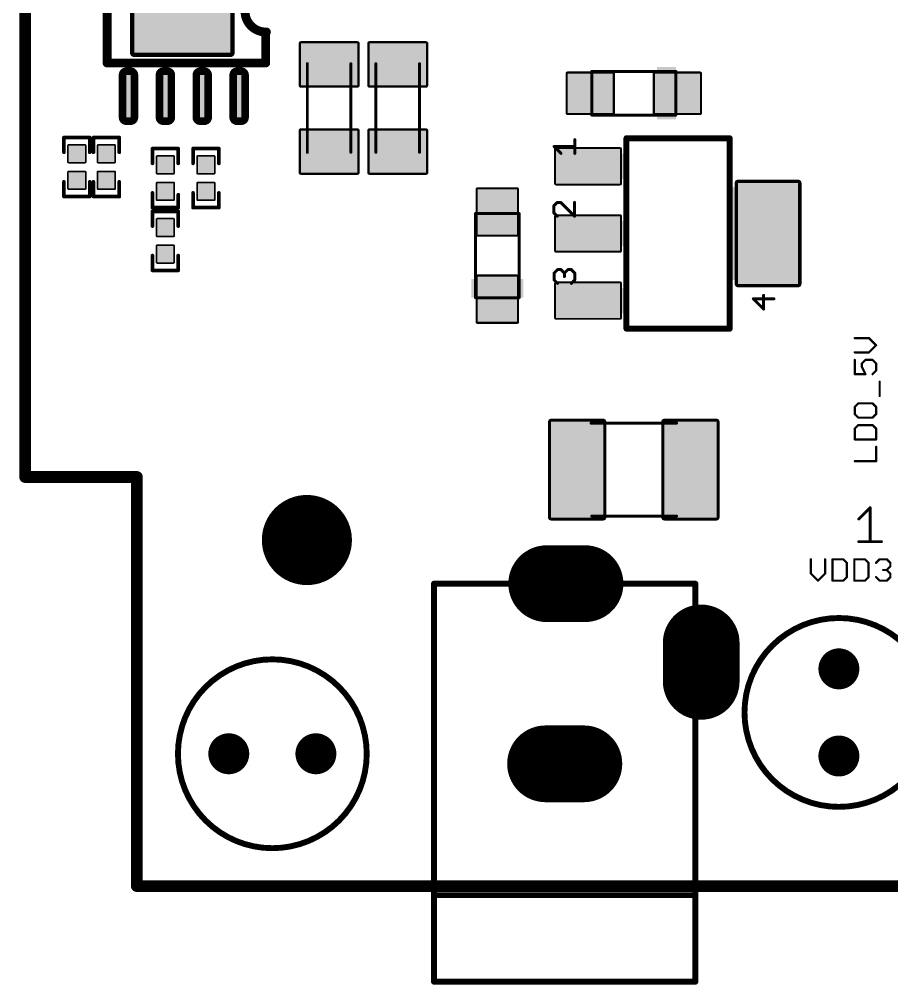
# Model space of a CAD drawing. Extents: x -15 to 107, y -79 to 1.
# Drawn here: x -14.81 to 15.23, y -79.07 to -45.84 of the extents above; entities that cross this region are included whole.
import ezdxf

# ---------------------------------------------------------------- set-up
doc = ezdxf.new("R2010")
doc.units = 0
for name, color, linetype in [('17', 82, 'CONTINUOUS'), ('20', 7, 'CONTINUOUS'), ('21', 253, 'CONTINUOUS'), ('29', 82, 'CONTINUOUS'), ('51', 253, 'CONTINUOUS')]:
    doc.layers.add(name, color=color, linetype=linetype)

# ---------------------------------------------------------------- blocks, each defined once
blk = doc.blocks.new('RECT')
blk.add_solid([(-0.5, -0.5), (0.5, -0.5), (-0.5, 0.5), (0.5, 0.5)])
blk = doc.blocks.new('RECT272256X240256R10')
at = {"const_width": 0.0751}
blk.add_lwpolyline([(0.8133, -0.6757), (0.8133, 0.6757, 0.4142), (0.7757, 0.7133), (-0.7757, 0.7133, 0.4142), (-0.8133, 0.6757), (-0.8133, -0.6757, 0.4142), (-0.7757, -0.7133), (0.7757, -0.7133, 0.4142)], format="xyb", close=True, dxfattribs=at)
blk.add_solid([(-0.7945, -0.6945), (0.7945, -0.6945), (-0.7945, 0.6945), (0.7945, 0.6945)])
blk = doc.blocks.new('RECT256256X336256R10')
at = {"const_width": 0.0801}
blk.add_lwpolyline([(0.7608, -0.9707), (0.7608, 0.9707, 0.4142), (0.7207, 1.0108), (-0.7207, 1.0108, 0.4142), (-0.7608, 0.9707), (-0.7608, -0.9707, 0.4142), (-0.7207, -1.0108), (0.7207, -1.0108, 0.4142)], format="xyb", close=True, dxfattribs=at)
blk.add_solid([(-0.7407, -0.9907), (0.7407, -0.9907), (-0.7407, 0.9907), (0.7407, 0.9907)])
blk = doc.blocks.new('RECT107290X107290R17')
at = {"const_width": 0.057}
blk.add_lwpolyline([(0.3068, -0.2783), (0.3068, 0.2783, 0.4142), (0.2783, 0.3068), (-0.2783, 0.3068, 0.4142), (-0.3068, 0.2783), (-0.3068, -0.2783, 0.4142), (-0.2783, -0.3068), (0.2783, -0.3068, 0.4142)], format="xyb", close=True, dxfattribs=at)
blk.add_solid([(-0.2925, -0.2925), (0.2925, -0.2925), (-0.2925, 0.2925), (0.2925, 0.2925)])
blk = doc.blocks.new('RECT320256X560256R10')
at = {"const_width": 0.1001}
blk.add_lwpolyline([(0.9508, -1.6507), (0.9508, 1.6507, 0.4142), (0.9007, 1.7008), (-0.9007, 1.7008, 0.4142), (-0.9508, 1.6507), (-0.9508, -1.6507, 0.4142), (-0.9007, -1.7008), (0.9007, -1.7008, 0.4142)], format="xyb", close=True, dxfattribs=at)
blk.add_solid([(-0.9257, -1.6757), (0.9257, -1.6757), (-0.9257, 1.6757), (0.9257, 1.6757)])
blk = doc.blocks.new('LONGP50')
at = {"const_width": 1}
blk.add_lwpolyline([(-0.25, 0), (0.25, 0)], dxfattribs=at)
at = {"const_width": 0.5}
for points in [[(-0.25, 0.25, 1), (-0.25, -0.25)], [(0.25, -0.25, 1), (0.25, 0.25)]]:
    blk.add_lwpolyline(points, format="xyb", dxfattribs=at)
blk = doc.blocks.new('ROUNDP')
at = {"const_width": 0.5}
blk.add_lwpolyline([(0, -0.25, 1), (0, 0.25, 1), (0, -0.25)], format="xyb", dxfattribs=at)
blk = doc.blocks.new('RECT107290X316992R78')
at = {"const_width": 0.2615}
blk.add_lwpolyline([(0.2045, -0.7291), (0.2045, 0.7291, 0.4142), (0.0738, 0.8598), (-0.0738, 0.8598, 0.4142), (-0.2045, 0.7291), (-0.2045, -0.7291, 0.4142), (-0.0738, -0.8598), (0.0738, -0.8598, 0.4142)], format="xyb", close=True, dxfattribs=at)
blk.add_solid([(-0.0992, -0.7545), (0.0992, -0.7545), (-0.0992, 0.7545), (0.0992, 0.7545)])
blk = doc.blocks.new('RECT495808X577088R10')
at = {"const_width": 0.1549}
blk.add_lwpolyline([(1.4719, -1.6485), (1.4719, 1.6485, 0.4142), (1.3945, 1.7259), (-1.3945, 1.7259, 0.4142), (-1.4719, 1.6485), (-1.4719, -1.6485, 0.4142), (-1.3945, -1.7259), (1.3945, -1.7259, 0.4142)], format="xyb", close=True, dxfattribs=at)
blk.add_solid([(-1.4199, -1.6739), (1.4199, -1.6739), (-1.4199, 1.6739), (1.4199, 1.6739)])
blk = doc.blocks.new('RECT211328X373888R10')
at = {"const_width": 0.066}
blk.add_lwpolyline([(0.6274, -1.1024), (0.6274, 1.1024, 0.4142), (0.5944, 1.1354), (-0.5944, 1.1354, 0.4142), (-0.6274, 1.1024), (-0.6274, -1.1024, 0.4142), (-0.5944, -1.1354), (0.5944, -1.1354, 0.4142)], format="xyb", close=True, dxfattribs=at)
blk.add_solid([(-0.6109, -1.1189), (0.6109, -1.1189), (-0.6109, 1.1189), (0.6109, 1.1189)])
blk = doc.blocks.new('RECT592256X368256R10')
at = {"const_width": 0.1151}
blk.add_lwpolyline([(1.7933, -1.0357), (1.7933, 1.0357, 0.4142), (1.7357, 1.0933), (-1.7357, 1.0933, 0.4142), (-1.7933, 1.0357), (-1.7933, -1.0357, 0.4142), (-1.7357, -1.0933), (1.7357, -1.0933, 0.4142)], format="xyb", close=True, dxfattribs=at)
blk.add_solid([(-1.7611, -1.0611), (1.7611, -1.0611), (-1.7611, 1.0611), (1.7611, 1.0611)])

msp = doc.modelspace()

# ---------------------------------------------------------------- linework, layer by layer
at = {"layer": '20', "const_width": 0.4064}
for points in [[(-14.605, -11.303), (-14.605, -61.595)], [(-14.605, -61.595), (-10.76, -61.595)], [(-10.76, -61.595), (-10.76, -75.674)], [(-10.76, -75.674), (91.186, -75.674)]]:
    msp.add_lwpolyline(points, dxfattribs=at)
at = {"layer": '20', "const_width": 0.2032}
for points in [[(-14.605, -61.4934, 1), (-14.605, -61.6966)], [(-10.6584, -61.595, 1), (-10.8616, -61.595)], [(-10.76, -61.6966, 1), (-10.76, -61.4934)], [(-14.7066, -61.595, 1), (-14.5034, -61.595)], [(-10.76, -75.5724, 1), (-10.76, -75.7756)], [(-10.8616, -75.674, 1), (-10.6584, -75.674)]]:
    msp.add_lwpolyline(points, format="xyb", dxfattribs=at)
at = {"layer": '20'}
msp.add_circle((-4.9058, -63.764), 1.5, dxfattribs=at)
at = {"layer": '21'}
for points, const_width in [([(-11.7856, -47.3456), (-11.7856, -43.8658)], 0.3048), ([(-6.3246, -47.3456), (-6.3246, -46.3296)], 0.3048), ([(-6.3246, -47.3456), (-11.7856, -47.3456)], 0.3048), ([(6.096, -56.4896), (6.096, -49.9364)], 0.2032), ([(6.096, -49.9364), (9.652, -49.9364)], 0.2032), ([(9.652, -49.9364), (9.652, -56.4896)], 0.2032), ([(-12.3825, -49.911), (-13.2715, -49.911)], 0.127), ([(-13.2715, -49.911), (-13.2715, -50.419)], 0.127), ([(-12.3825, -50.419), (-12.3825, -49.911)], 0.127), ([(-11.3665, -49.911), (-12.2555, -49.911)], 0.127), ([(-12.2555, -49.911), (-12.2555, -50.419)], 0.127), ([(-11.3665, -50.419), (-11.3665, -49.911)], 0.127), ([(3.8435, -50.458), (3.6062, -50.2207)], 0.1016), ([(3.6062, -50.2207), (4.318, -50.2207)], 0.1016), ([(4.318, -50.458), (4.318, -49.9835)], 0.1016), ([(-10.2235, -50.8), (-10.2235, -50.292)], 0.127), ([(-10.2235, -50.292), (-9.3345, -50.292)], 0.127), ([(-9.3345, -50.292), (-9.3345, -50.8)], 0.127), ([(-7.9375, -50.292), (-8.8265, -50.292)], 0.127), ([(-8.8265, -50.292), (-8.8265, -50.8)], 0.127), ([(-7.9375, -50.8), (-7.9375, -50.292)], 0.127), ([(-13.2715, -51.435), (-13.2715, -51.943)], 0.127), ([(-12.3825, -51.943), (-12.3825, -51.435)], 0.127), ([(-12.2555, -51.435), (-12.2555, -51.943)], 0.127), ([(-11.3665, -51.943), (-11.3665, -51.435)], 0.127), ([(-10.2235, -51.816), (-10.2235, -52.324)], 0.127), ([(-9.3345, -52.324), (-9.3345, -51.8795)], 0.127), ([(-8.8265, -51.816), (-8.8265, -52.324)], 0.127), ([(-7.9375, -52.324), (-7.9375, -51.816)], 0.127), ([(-13.2715, -51.943), (-12.3825, -51.943)], 0.127), ([(-12.2555, -51.943), (-11.3665, -51.943)], 0.127), ([(3.7154, -52.1455), (3.5968, -52.2641)], 0.1016), ([(3.8341, -52.1455), (3.7154, -52.1455)], 0.1016), ([(4.3086, -52.62), (3.8341, -52.1455)], 0.1016), ([(4.3086, -52.1455), (4.3086, -52.62)], 0.1016), ([(-10.2235, -52.324), (-9.3345, -52.324)], 0.127), ([(-9.3345, -52.451), (-10.2235, -52.451)], 0.127), ([(-10.2235, -52.451), (-10.2235, -52.959)], 0.127), ([(-9.3345, -52.959), (-9.3345, -52.451)], 0.127), ([(-8.8265, -52.324), (-7.9375, -52.324)], 0.127), ([(3.5968, -52.2641), (3.5968, -52.5014)], 0.1016), ([(3.5968, -52.5014), (3.7154, -52.62)], 0.1016), ([(-10.2235, -53.975), (-10.2235, -54.483)], 0.127), ([(-9.3345, -54.483), (-9.3345, -53.975)], 0.127), ([(-10.2235, -54.483), (-9.3345, -54.483)], 0.127), ([(3.6062, -54.5755), (3.7248, -54.4569)], 0.1016), ([(3.7248, -54.4569), (3.8435, -54.4569)], 0.1016), ([(3.8435, -54.4569), (3.9621, -54.5755)], 0.1016), ([(3.9621, -54.5755), (4.0807, -54.4569)], 0.1016), ([(4.0807, -54.4569), (4.1994, -54.4569)], 0.1016), ([(4.1994, -54.4569), (4.318, -54.5755)], 0.1016), ([(3.6062, -54.8128), (3.6062, -54.5755)], 0.1016), ([(3.7248, -54.9314), (3.6062, -54.8128)], 0.1016), ([(3.9621, -54.5755), (3.9621, -54.6941)], 0.1016), ([(4.318, -54.8128), (4.1994, -54.9314)], 0.1016), ([(4.318, -54.5755), (4.318, -54.8128)], 0.1016), ([(11.176, -55.4597), (10.4642, -55.4597)], 0.1016), ([(10.4642, -55.4597), (10.8201, -55.8156)], 0.1016), ([(10.8201, -55.8156), (10.8201, -55.3411)], 0.1016), ([(9.652, -56.4896), (6.096, -56.4896)], 0.2032), ([(14.4482, -56.8153), (13.9567, -56.8153)], 0.0762), ([(14.6939, -57.0611), (14.4482, -56.8153)], 0.0762), ([(14.4482, -57.3068), (14.6939, -57.0611)], 0.0762), ([(13.9567, -57.3068), (14.4482, -57.3068)], 0.0762), ([(13.9567, -57.5638), (13.9567, -58.0552)], 0.0762), ([(14.2024, -57.6866), (14.3253, -57.5638)], 0.0762), ([(14.2024, -57.8095), (14.2024, -57.6866)], 0.0762), ([(14.3253, -58.0552), (14.2024, -57.8095)], 0.0762), ([(14.3253, -57.5638), (14.571, -57.5638)], 0.0762), ([(14.571, -57.5638), (14.6939, -57.6866)], 0.0762), ([(14.6939, -57.6866), (14.6939, -57.9324)], 0.0762), ([(13.9567, -58.0552), (14.3253, -58.0552)], 0.0762), ([(14.6939, -57.9324), (14.571, -58.0552)], 0.0762), ([(14.8168, -58.8037), (14.8168, -58.3122)], 0.0762), ([(14.0795, -59.0606), (13.9567, -59.1835)], 0.0762), ([(14.571, -59.0606), (14.0795, -59.0606)], 0.0762), ([(14.6939, -59.1835), (14.571, -59.0606)], 0.0762), ([(13.9567, -59.1835), (13.9567, -59.4292)], 0.0762), ([(13.9567, -59.4292), (14.0795, -59.5521)], 0.0762), ([(14.571, -59.5521), (14.6939, -59.4292)], 0.0762), ([(14.6939, -59.4292), (14.6939, -59.1835)], 0.0762), ([(14.0795, -59.809), (13.9567, -59.9319)], 0.0762), ([(14.0795, -59.5521), (14.571, -59.5521)], 0.0762), ([(14.571, -59.809), (14.0795, -59.809)], 0.0762), ([(14.6939, -59.9319), (14.571, -59.809)], 0.0762), ([(13.9567, -59.9319), (13.9567, -60.3005)], 0.0762), ([(14.6939, -60.3005), (14.6939, -59.9319)], 0.0762), ([(13.9567, -60.3005), (14.6939, -60.3005)], 0.0762), ([(14.6939, -61.0489), (14.6939, -60.5574)], 0.0762), ([(13.9567, -61.0489), (14.6939, -61.0489)], 0.0762), ([(14.0958, -63.0406), (14.4856, -62.6508)], 0.1016), ([(14.4856, -62.6508), (14.4856, -63.8202)], 0.1016), ([(14.0958, -63.8202), (14.8754, -63.8202)], 0.1016), ([(12.4454, -64.4265), (12.4454, -64.918)], 0.0762), ([(12.9369, -64.918), (12.9369, -64.4265)], 0.0762), ([(13.1938, -64.4265), (13.1938, -65.1637)], 0.0762), ([(13.5624, -64.4265), (13.1938, -64.4265)], 0.0762), ([(13.6853, -64.5493), (13.5624, -64.4265)], 0.0762), ([(13.9422, -64.4265), (13.9422, -65.1637)], 0.0762), ([(14.3108, -64.4265), (13.9422, -64.4265)], 0.0762), ([(14.4337, -64.5493), (14.3108, -64.4265)], 0.0762), ([(14.6906, -64.5493), (14.8135, -64.4265)], 0.0762), ([(14.8135, -64.4265), (15.0593, -64.4265)], 0.0762), ([(15.0593, -64.4265), (15.1821, -64.5493)], 0.0762), ([(13.6853, -65.0408), (13.6853, -64.5493)], 0.0762), ([(14.4337, -65.0408), (14.4337, -64.5493)], 0.0762), ([(15.0593, -64.7951), (14.9364, -64.7951)], 0.0762), ([(15.1821, -64.6722), (15.0593, -64.7951)], 0.0762), ([(15.0593, -64.7951), (15.1821, -64.918)], 0.0762), ([(15.1821, -64.5493), (15.1821, -64.6722)], 0.0762), ([(12.4454, -64.918), (12.6911, -65.1637)], 0.0762), ([(12.6911, -65.1637), (12.9369, -64.918)], 0.0762), ([(13.5624, -65.1637), (13.6853, -65.0408)], 0.0762), ([(14.3108, -65.1637), (14.4337, -65.0408)], 0.0762), ([(14.8135, -65.1637), (14.6906, -65.0408)], 0.0762), ([(15.1821, -65.0408), (15.0593, -65.1637)], 0.0762), ([(15.1821, -64.918), (15.1821, -65.0408)], 0.0762), ([(8.4707, -65.2664), (-0.5293, -65.2664)], 0.2032), ([(-0.5293, -65.2664), (-0.5293, -75.9864)], 0.2032), ([(8.4707, -75.9864), (8.4707, -65.2664)], 0.2032), ([(13.1938, -65.1637), (13.5624, -65.1637)], 0.0762), ([(13.9422, -65.1637), (14.3108, -65.1637)], 0.0762), ([(15.0593, -65.1637), (14.8135, -65.1637)], 0.0762), ([(-0.5293, -75.9864), (8.4707, -75.9864)], 0.2032)]:
    msp.add_lwpolyline(points, dxfattribs=dict(at, const_width=const_width))
for points, const_width in [([(-6.35, -44.8564, 1), (-6.2992, -46.2788)], 0.3048), ([(-6.2484, -46.3296, 1), (-6.4008, -46.3296)], 0.1524), ([(-6.2965, -46.355, 1), (-6.3019, -46.2026)], 0.1524), ([(-11.7856, -47.2694, 1), (-11.7856, -47.4218)], 0.1524), ([(-11.8618, -47.3456, 1), (-11.7094, -47.3456)], 0.1524), ([(-6.4008, -47.3456, 1), (-6.2484, -47.3456)], 0.1524), ([(-6.3246, -47.4218, 1), (-6.3246, -47.2694)], 0.1524), ([(6.1468, -49.9364, 1), (6.0452, -49.9364)], 0.1016), ([(6.096, -49.8856, 1), (6.096, -49.9872)], 0.1016), ([(9.7028, -49.9364, 1), (9.6012, -49.9364)], 0.1016), ([(9.652, -49.9872, 1), (9.652, -49.8856)], 0.1016), ([(-13.2715, -49.8792, 1), (-13.2715, -49.9428)], 0.0635), ([(-13.2398, -49.911, 1), (-13.3033, -49.911)], 0.0635), ([(-12.3507, -49.911, 1), (-12.4143, -49.911)], 0.0635), ([(-12.3825, -49.9428, 1), (-12.3825, -49.8792)], 0.0635), ([(-12.2555, -49.8792, 1), (-12.2555, -49.9428)], 0.0635), ([(-12.2238, -49.911, 1), (-12.2873, -49.911)], 0.0635), ([(-11.3347, -49.911, 1), (-11.3983, -49.911)], 0.0635), ([(-11.3665, -49.9428, 1), (-11.3665, -49.8792)], 0.0635), ([(3.6242, -50.2028, 1), (3.5882, -50.2387)], 0.0508), ([(3.6062, -50.1953, 1), (3.6062, -50.2461)], 0.0508), ([(4.3434, -49.9835, 1), (4.2926, -49.9835)], 0.0508), ([(4.318, -50.2461, 1), (4.318, -50.1953)], 0.0508), ([(-13.3033, -50.419, 1), (-13.2398, -50.419)], 0.0635), ([(-12.4143, -50.419, 1), (-12.3507, -50.419)], 0.0635), ([(-12.2873, -50.419, 1), (-12.2238, -50.419)], 0.0635), ([(-11.3983, -50.419, 1), (-11.3347, -50.419)], 0.0635), ([(-10.2235, -50.2602, 1), (-10.2235, -50.3238)], 0.0635), ([(-10.1918, -50.292, 1), (-10.2553, -50.292)], 0.0635), ([(-9.3027, -50.292, 1), (-9.3663, -50.292)], 0.0635), ([(-9.3345, -50.3238, 1), (-9.3345, -50.2602)], 0.0635), ([(-8.8265, -50.2602, 1), (-8.8265, -50.3238)], 0.0635), ([(-8.7948, -50.292, 1), (-8.8583, -50.292)], 0.0635), ([(-7.9058, -50.292, 1), (-7.9692, -50.292)], 0.0635), ([(-7.9375, -50.3238, 1), (-7.9375, -50.2602)], 0.0635), ([(3.8255, -50.476, 1), (3.8614, -50.4401)], 0.0508), ([(4.2926, -50.458, 1), (4.3434, -50.458)], 0.0508), ([(-10.2553, -50.8, 1), (-10.1918, -50.8)], 0.0635), ([(-9.3663, -50.8, 1), (-9.3027, -50.8)], 0.0635), ([(-8.8583, -50.8, 1), (-8.7948, -50.8)], 0.0635), ([(-7.9692, -50.8, 1), (-7.9058, -50.8)], 0.0635), ([(-13.2398, -51.435, 1), (-13.3033, -51.435)], 0.0635), ([(-12.3507, -51.435, 1), (-12.4143, -51.435)], 0.0635), ([(-12.2238, -51.435, 1), (-12.2873, -51.435)], 0.0635), ([(-11.3347, -51.435, 1), (-11.3983, -51.435)], 0.0635), ([(-10.1918, -51.816, 1), (-10.2553, -51.816)], 0.0635), ([(-9.3027, -51.8795, 1), (-9.3663, -51.8795)], 0.0635), ([(-8.7948, -51.816, 1), (-8.8583, -51.816)], 0.0635), ([(-7.9058, -51.816, 1), (-7.9692, -51.816)], 0.0635), ([(-13.3033, -51.943, 1), (-13.2398, -51.943)], 0.0635), ([(-13.2715, -51.9113, 1), (-13.2715, -51.9748)], 0.0635), ([(-12.4143, -51.943, 1), (-12.3507, -51.943)], 0.0635), ([(-12.3825, -51.9748, 1), (-12.3825, -51.9113)], 0.0635), ([(-12.2555, -51.9113, 1), (-12.2555, -51.9748)], 0.0635), ([(-12.2873, -51.943, 1), (-12.2238, -51.943)], 0.0635), ([(-11.3983, -51.943, 1), (-11.3347, -51.943)], 0.0635), ([(-11.3665, -51.9748, 1), (-11.3665, -51.9113)], 0.0635), ([(3.7154, -52.1201, 1), (3.7154, -52.1709)], 0.0508), ([(3.7334, -52.1634, 1), (3.6975, -52.1275)], 0.0508), ([(3.852, -52.1275, 1), (3.8161, -52.1634)], 0.0508), ([(3.8341, -52.1709, 1), (3.8341, -52.1201)], 0.0508), ([(4.334, -52.1455, 1), (4.2832, -52.1455)], 0.0508), ([(-10.2235, -52.4192, 1), (-10.2235, -52.4828)], 0.0635), ([(-10.2235, -52.2923, 1), (-10.2235, -52.3558)], 0.0635), ([(-10.2553, -52.324, 1), (-10.1918, -52.324)], 0.0635), ([(-10.1918, -52.451, 1), (-10.2553, -52.451)], 0.0635), ([(-9.3663, -52.324, 1), (-9.3027, -52.324)], 0.0635), ([(-9.3027, -52.451, 1), (-9.3663, -52.451)], 0.0635), ([(-9.3345, -52.3558, 1), (-9.3345, -52.2923)], 0.0635), ([(-9.3345, -52.4828, 1), (-9.3345, -52.4192)], 0.0635), ([(-8.8583, -52.324, 1), (-8.7948, -52.324)], 0.0635), ([(-8.8265, -52.2923, 1), (-8.8265, -52.3558)], 0.0635), ([(-7.9692, -52.324, 1), (-7.9058, -52.324)], 0.0635), ([(-7.9375, -52.3558, 1), (-7.9375, -52.2923)], 0.0635), ([(3.6222, -52.2641, 1), (3.5714, -52.2641)], 0.0508), ([(3.5788, -52.2462, 1), (3.6148, -52.2821)], 0.0508), ([(3.6148, -52.4834, 1), (3.5788, -52.5193)], 0.0508), ([(3.5714, -52.5014, 1), (3.6222, -52.5014)], 0.0508), ([(3.6975, -52.638, 1), (3.7334, -52.6021)], 0.0508), ([(4.2832, -52.62, 1), (4.334, -52.62)], 0.0508), ([(4.2906, -52.638, 1), (4.3266, -52.6021)], 0.0508), ([(-10.2553, -52.959, 1), (-10.1918, -52.959)], 0.0635), ([(-9.3663, -52.959, 1), (-9.3027, -52.959)], 0.0635), ([(-10.1918, -53.975, 1), (-10.2553, -53.975)], 0.0635), ([(-9.3027, -53.975, 1), (-9.3663, -53.975)], 0.0635), ([(-10.2235, -54.4513, 1), (-10.2235, -54.5148)], 0.0635), ([(-10.2553, -54.483, 1), (-10.1918, -54.483)], 0.0635), ([(-9.3663, -54.483, 1), (-9.3027, -54.483)], 0.0635), ([(-9.3345, -54.5148, 1), (-9.3345, -54.4513)], 0.0635), ([(3.7248, -54.4315, 1), (3.7248, -54.4823)], 0.0508), ([(3.7428, -54.4748, 1), (3.7069, -54.4389)], 0.0508), ([(3.8614, -54.4389, 1), (3.8255, -54.4748)], 0.0508), ([(3.8435, -54.4823, 1), (3.8435, -54.4315)], 0.0508), ([(4.0807, -54.4315, 1), (4.0807, -54.4823)], 0.0508), ([(4.0987, -54.4748, 1), (4.0628, -54.4389)], 0.0508), ([(4.2173, -54.4389, 1), (4.1814, -54.4748)], 0.0508), ([(4.1994, -54.4823, 1), (4.1994, -54.4315)], 0.0508), ([(3.6316, -54.5755, 1), (3.5808, -54.5755)], 0.0508), ([(3.5882, -54.5576, 1), (3.6242, -54.5935)], 0.0508), ([(3.6242, -54.7948, 1), (3.5882, -54.8307)], 0.0508), ([(3.5808, -54.8128, 1), (3.6316, -54.8128)], 0.0508), ([(3.9875, -54.5755, 1), (3.9367, -54.5755)], 0.0508), ([(3.9441, -54.5576, 1), (3.9801, -54.5935)], 0.0508), ([(3.9367, -54.6941, 1), (3.9875, -54.6941)], 0.0508), ([(3.9441, -54.5935, 1), (3.9801, -54.5576)], 0.0508), ([(4.3434, -54.5755, 1), (4.2926, -54.5755)], 0.0508), ([(4.2926, -54.8128, 1), (4.3434, -54.8128)], 0.0508), ([(4.3, -54.5935, 1), (4.336, -54.5576)], 0.0508), ([(4.336, -54.8307, 1), (4.3, -54.7948)], 0.0508), ([(3.7069, -54.9494, 1), (3.7428, -54.9135)], 0.0508), ([(4.1814, -54.9135, 1), (4.2173, -54.9494)], 0.0508), ([(10.4642, -55.4343, 1), (10.4642, -55.4851)], 0.0508), ([(10.4822, -55.4418, 1), (10.4462, -55.4777)], 0.0508), ([(10.8455, -55.3411, 1), (10.7947, -55.3411)], 0.0508), ([(11.176, -55.4851, 1), (11.176, -55.4343)], 0.0508), ([(10.7947, -55.8156, 1), (10.8455, -55.8156)], 0.0508), ([(10.8021, -55.8336, 1), (10.8381, -55.7977)], 0.0508), ([(6.096, -56.4388, 1), (6.096, -56.5404)], 0.1016), ([(6.0452, -56.4896, 1), (6.1468, -56.4896)], 0.1016), ([(9.6012, -56.4896, 1), (9.7028, -56.4896)], 0.1016), ([(9.652, -56.5404, 1), (9.652, -56.4388)], 0.1016), ([(13.9567, -56.7963, 1), (13.9567, -56.8344)], 0.0381), ([(14.4616, -56.8019, 1), (14.4347, -56.8288)], 0.0381), ([(14.4482, -56.8344, 1), (14.4482, -56.7963)], 0.0381), ([(14.7074, -57.0746, 1), (14.6804, -57.0476)], 0.0381), ([(14.6804, -57.0746, 1), (14.7074, -57.0476)], 0.0381), ([(13.9567, -57.2878, 1), (13.9567, -57.3259)], 0.0381), ([(14.4347, -57.2934, 1), (14.4616, -57.3203)], 0.0381), ([(14.4482, -57.3259, 1), (14.4482, -57.2878)], 0.0381), ([(13.9757, -57.5638, 1), (13.9376, -57.5638)], 0.0381), ([(14.1889, -57.6732, 1), (14.2159, -57.7001)], 0.0381), ([(14.2195, -57.801, 1), (14.1854, -57.818)], 0.0381), ([(14.2215, -57.6866, 1), (14.1834, -57.6866)], 0.0381), ([(14.1834, -57.8095, 1), (14.2215, -57.8095)], 0.0381), ([(14.3253, -57.5447, 1), (14.3253, -57.5828)], 0.0381), ([(14.3388, -57.5772, 1), (14.3118, -57.5503)], 0.0381), ([(14.5845, -57.5503, 1), (14.5576, -57.5772)], 0.0381), ([(14.571, -57.5828, 1), (14.571, -57.5447)], 0.0381), ([(14.713, -57.6866, 1), (14.6749, -57.6866)], 0.0381), ([(14.6804, -57.7001, 1), (14.7074, -57.6732)], 0.0381), ([(13.9376, -58.0552, 1), (13.9757, -58.0552)], 0.0381), ([(13.9567, -58.0362, 1), (13.9567, -58.0743)], 0.0381), ([(14.3082, -58.0638, 1), (14.3423, -58.0467)], 0.0381), ([(14.3253, -58.0743, 1), (14.3253, -58.0362)], 0.0381), ([(14.5576, -58.0418, 1), (14.5845, -58.0687)], 0.0381), ([(14.6749, -57.9324, 1), (14.713, -57.9324)], 0.0381), ([(14.7074, -57.9458, 1), (14.6804, -57.9189)], 0.0381), ([(14.8358, -58.3122, 1), (14.7977, -58.3122)], 0.0381), ([(14.7977, -58.8037, 1), (14.8358, -58.8037)], 0.0381), ([(14.0795, -59.0415, 1), (14.0795, -59.0796)], 0.0381), ([(14.093, -59.0741, 1), (14.0661, -59.0471)], 0.0381), ([(14.5845, -59.0471, 1), (14.5576, -59.0741)], 0.0381), ([(14.571, -59.0796, 1), (14.571, -59.0415)], 0.0381), ([(13.9757, -59.1835, 1), (13.9376, -59.1835)], 0.0381), ([(13.9701, -59.4157, 1), (13.9432, -59.4427)], 0.0381), ([(13.9376, -59.4292, 1), (13.9757, -59.4292)], 0.0381), ([(13.9432, -59.17, 1), (13.9701, -59.1969)], 0.0381), ([(14.713, -59.1835, 1), (14.6749, -59.1835)], 0.0381), ([(14.6749, -59.4292, 1), (14.713, -59.4292)], 0.0381), ([(14.6804, -59.1969, 1), (14.7074, -59.17)], 0.0381), ([(14.7074, -59.4427, 1), (14.6804, -59.4157)], 0.0381), ([(14.0795, -59.533, 1), (14.0795, -59.5711)], 0.0381), ([(14.0795, -59.79, 1), (14.0795, -59.8281)], 0.0381), ([(14.0661, -59.5655, 1), (14.093, -59.5386)], 0.0381), ([(14.093, -59.8225, 1), (14.0661, -59.7955)], 0.0381), ([(14.5845, -59.7955, 1), (14.5576, -59.8225)], 0.0381), ([(14.5576, -59.5386, 1), (14.5845, -59.5655)], 0.0381), ([(14.571, -59.5711, 1), (14.571, -59.533)], 0.0381), ([(14.571, -59.8281, 1), (14.571, -59.79)], 0.0381), ([(13.9757, -59.9319, 1), (13.9376, -59.9319)], 0.0381), ([(13.9432, -59.9184, 1), (13.9701, -59.9453)], 0.0381), ([(14.713, -59.9319, 1), (14.6749, -59.9319)], 0.0381), ([(14.6804, -59.9453, 1), (14.7074, -59.9184)], 0.0381), ([(13.9376, -60.3005, 1), (13.9757, -60.3005)], 0.0381), ([(13.9567, -60.2814, 1), (13.9567, -60.3195)], 0.0381), ([(14.6749, -60.3005, 1), (14.713, -60.3005)], 0.0381), ([(14.6939, -60.3195, 1), (14.6939, -60.2814)], 0.0381), ([(14.713, -60.5574, 1), (14.6749, -60.5574)], 0.0381), ([(13.9567, -61.0299, 1), (13.9567, -61.068)], 0.0381), ([(14.6749, -61.0489, 1), (14.713, -61.0489)], 0.0381), ([(14.6939, -61.068, 1), (14.6939, -61.0299)], 0.0381), ([(14.511, -62.6508, 1), (14.4602, -62.6508)], 0.0508), ([(14.5036, -62.6688, 1), (14.4676, -62.6328)], 0.0508), ([(14.0778, -63.0226, 1), (14.1138, -63.0586)], 0.0508), ([(14.0958, -63.7948, 1), (14.0958, -63.8456)], 0.0508), ([(14.8754, -63.8456, 1), (14.8754, -63.7948)], 0.0508), ([(14.4602, -63.8202, 1), (14.511, -63.8202)], 0.0508), ([(12.4645, -64.4265, 1), (12.4264, -64.4265)], 0.0381), ([(12.9559, -64.4265, 1), (12.9178, -64.4265)], 0.0381), ([(13.2129, -64.4265, 1), (13.1748, -64.4265)], 0.0381), ([(13.1938, -64.4074, 1), (13.1938, -64.4455)], 0.0381), ([(13.5759, -64.413, 1), (13.549, -64.4399)], 0.0381), ([(13.5624, -64.4455, 1), (13.5624, -64.4074)], 0.0381), ([(13.9613, -64.4265, 1), (13.9232, -64.4265)], 0.0381), ([(13.9422, -64.4074, 1), (13.9422, -64.4455)], 0.0381), ([(14.3243, -64.413, 1), (14.2974, -64.4399)], 0.0381), ([(14.3108, -64.4455, 1), (14.3108, -64.4074)], 0.0381), ([(14.8135, -64.4074, 1), (14.8135, -64.4455)], 0.0381), ([(14.827, -64.4399, 1), (14.8, -64.413)], 0.0381), ([(15.0727, -64.413, 1), (15.0458, -64.4399)], 0.0381), ([(15.0593, -64.4455, 1), (15.0593, -64.4074)], 0.0381), ([(13.7043, -64.5493, 1), (13.6662, -64.5493)], 0.0381), ([(13.6718, -64.5628, 1), (13.6988, -64.5359)], 0.0381), ([(14.4528, -64.5493, 1), (14.4147, -64.5493)], 0.0381), ([(14.4202, -64.5628, 1), (14.4472, -64.5359)], 0.0381), ([(14.6772, -64.5359, 1), (14.7041, -64.5628)], 0.0381), ([(14.9364, -64.776, 1), (14.9364, -64.8141)], 0.0381), ([(15.0727, -64.7816, 1), (15.0458, -64.8086)], 0.0381), ([(15.0458, -64.7816, 1), (15.0727, -64.8086)], 0.0381), ([(15.0593, -64.8141, 1), (15.0593, -64.776)], 0.0381), ([(15.2012, -64.5493, 1), (15.1631, -64.5493)], 0.0381), ([(15.1631, -64.6722, 1), (15.2012, -64.6722)], 0.0381), ([(15.1687, -64.5628, 1), (15.1956, -64.5359)], 0.0381), ([(15.1956, -64.6857, 1), (15.1687, -64.6587)], 0.0381), ([(12.4589, -64.9045, 1), (12.4319, -64.9314)], 0.0381), ([(12.4264, -64.918, 1), (12.4645, -64.918)], 0.0381), ([(12.9178, -64.918, 1), (12.9559, -64.918)], 0.0381), ([(12.9504, -64.9314, 1), (12.9234, -64.9045)], 0.0381), ([(13.6662, -65.0408, 1), (13.7043, -65.0408)], 0.0381), ([(13.6988, -65.0543, 1), (13.6718, -65.0274)], 0.0381), ([(14.4147, -65.0408, 1), (14.4528, -65.0408)], 0.0381), ([(14.4472, -65.0543, 1), (14.4202, -65.0274)], 0.0381), ([(14.7041, -65.0274, 1), (14.6772, -65.0543)], 0.0381), ([(15.2012, -64.918, 1), (15.1631, -64.918)], 0.0381), ([(15.1631, -65.0408, 1), (15.2012, -65.0408)], 0.0381), ([(15.1687, -64.9314, 1), (15.1956, -64.9045)], 0.0381), ([(15.1956, -65.0543, 1), (15.1687, -65.0274)], 0.0381), ([(-0.5293, -65.2156, 1), (-0.5293, -65.3172)], 0.1016), ([(-0.4785, -65.2664, 1), (-0.5801, -65.2664)], 0.1016), ([(8.5215, -65.2664, 1), (8.4199, -65.2664)], 0.1016), ([(8.4707, -65.3172, 1), (8.4707, -65.2156)], 0.1016), ([(12.6777, -65.1502, 1), (12.7046, -65.1772)], 0.0381), ([(12.6777, -65.1772, 1), (12.7046, -65.1502)], 0.0381), ([(13.1748, -65.1637, 1), (13.2129, -65.1637)], 0.0381), ([(13.1938, -65.1447, 1), (13.1938, -65.1827)], 0.0381), ([(13.549, -65.1502, 1), (13.5759, -65.1772)], 0.0381), ([(13.5624, -65.1827, 1), (13.5624, -65.1447)], 0.0381), ([(13.9232, -65.1637, 1), (13.9613, -65.1637)], 0.0381), ([(13.9422, -65.1447, 1), (13.9422, -65.1827)], 0.0381), ([(14.2974, -65.1502, 1), (14.3243, -65.1772)], 0.0381), ([(14.3108, -65.1827, 1), (14.3108, -65.1447)], 0.0381), ([(14.8135, -65.1447, 1), (14.8135, -65.1827)], 0.0381), ([(14.8, -65.1772, 1), (14.827, -65.1502)], 0.0381), ([(15.0458, -65.1502, 1), (15.0727, -65.1772)], 0.0381), ([(15.0593, -65.1827, 1), (15.0593, -65.1447)], 0.0381), ([(13.4112, -72.9476, 1), (13.4112, -66.4476, 1), (13.4112, -72.9476)], 0.2032), ([(-6.096, -74.37, 1), (-6.096, -67.87, 1), (-6.096, -74.37)], 0.2032), ([(-0.5293, -75.9356, 1), (-0.5293, -76.0372)], 0.1016), ([(-0.5801, -75.9864, 1), (-0.4785, -75.9864)], 0.1016), ([(8.4199, -75.9864, 1), (8.5215, -75.9864)], 0.1016), ([(8.4707, -76.0372, 1), (8.4707, -75.9356)], 0.1016)]:
    msp.add_lwpolyline(points, format="xyb", dxfattribs=dict(at, const_width=const_width))
at = {"layer": '29', "const_width": 1.5508}
msp.add_lwpolyline([(-4.9058, -64.5394, 1), (-4.9058, -62.9886, 1), (-4.9058, -64.5394)], format="xyb", dxfattribs=at)
at = {"layer": '51'}
for points, const_width in [([(-4.8902, -50.42), (-4.8902, -47.37)], 0.1016), ([(-3.3902, -47.37), (-3.3902, -50.42)], 0.1016), ([(-2.528, -50.42), (-2.528, -47.37)], 0.1016), ([(-1.028, -47.37), (-1.028, -50.42)], 0.1016), ([(4.9, -49.137), (4.9, -47.637)], 0.1016), ([(4.9, -47.637), (7.8, -47.637)], 0.1016), ([(7.8, -47.637), (7.8, -49.137)], 0.1016), ([(7.8, -49.137), (4.9, -49.137)], 0.1016), ([(0.901, -55.425), (0.901, -52.525)], 0.1016), ([(0.901, -52.525), (2.401, -52.525)], 0.1016), ([(2.401, -52.525), (2.401, -55.425)], 0.1016), ([(2.401, -55.425), (0.901, -55.425)], 0.1016), ([(4.8768, -59.7408), (7.8232, -59.7408)], 0.1016), ([(4.9022, -62.9412), (7.8232, -62.9412)], 0.1016), ([(-0.5293, -75.9864), (-0.5293, -78.9664)], 0.2032), ([(8.4707, -78.9664), (8.4707, -75.9864)], 0.2032), ([(8.4707, -78.9664), (-0.5293, -78.9664)], 0.2032)]:
    msp.add_lwpolyline(points, dxfattribs=dict(at, const_width=const_width))
for points, const_width in [([(-4.8648, -47.37, 1), (-4.9156, -47.37)], 0.0508), ([(-3.3648, -47.37, 1), (-3.4156, -47.37)], 0.0508), ([(-2.5026, -47.37, 1), (-2.5534, -47.37)], 0.0508), ([(-1.0026, -47.37, 1), (-1.0534, -47.37)], 0.0508), ([(4.9254, -47.637, 1), (4.8746, -47.637)], 0.0508), ([(4.9, -47.6116, 1), (4.9, -47.6624)], 0.0508), ([(7.8254, -47.637, 1), (7.7746, -47.637)], 0.0508), ([(7.8, -47.6624, 1), (7.8, -47.6116)], 0.0508), ([(4.9, -49.1116, 1), (4.9, -49.1624)], 0.0508), ([(4.8746, -49.137, 1), (4.9254, -49.137)], 0.0508), ([(7.7746, -49.137, 1), (7.8254, -49.137)], 0.0508), ([(7.8, -49.1624, 1), (7.8, -49.1116)], 0.0508), ([(-4.9156, -50.42, 1), (-4.8648, -50.42)], 0.0508), ([(-3.4156, -50.42, 1), (-3.3648, -50.42)], 0.0508), ([(-2.5534, -50.42, 1), (-2.5026, -50.42)], 0.0508), ([(-1.0534, -50.42, 1), (-1.0026, -50.42)], 0.0508), ([(0.9264, -52.525, 1), (0.8756, -52.525)], 0.0508), ([(0.901, -52.4996, 1), (0.901, -52.5504)], 0.0508), ([(2.4264, -52.525, 1), (2.3756, -52.525)], 0.0508), ([(2.401, -52.5504, 1), (2.401, -52.4996)], 0.0508), ([(0.901, -55.3996, 1), (0.901, -55.4504)], 0.0508), ([(0.8756, -55.425, 1), (0.9264, -55.425)], 0.0508), ([(2.3756, -55.425, 1), (2.4264, -55.425)], 0.0508), ([(2.401, -55.4504, 1), (2.401, -55.3996)], 0.0508), ([(4.8768, -59.7154, 1), (4.8768, -59.7662)], 0.0508), ([(7.8232, -59.7662, 1), (7.8232, -59.7154)], 0.0508), ([(4.9022, -62.9158, 1), (4.9022, -62.9666)], 0.0508), ([(7.8232, -62.9666, 1), (7.8232, -62.9158)], 0.0508), ([(-0.4785, -75.9864, 1), (-0.5801, -75.9864)], 0.1016), ([(8.5215, -75.9864, 1), (8.4199, -75.9864)], 0.1016), ([(-0.5293, -78.9156, 1), (-0.5293, -79.0172)], 0.1016), ([(-0.5801, -78.9664, 1), (-0.4785, -78.9664)], 0.1016), ([(8.4199, -78.9664, 1), (8.5215, -78.9664)], 0.1016), ([(8.4707, -79.0172, 1), (8.4707, -78.9156)], 0.1016)]:
    msp.add_lwpolyline(points, format="xyb", dxfattribs=dict(at, const_width=const_width))

# ---------------------------------------------------------------- block references
at = {"layer": '17', "xscale": 2.54, "yscale": 2.54}
for p in [(4.0107, -65.2664), (4.0107, -65.2664), (3.9707, -71.4664), (3.9707, -71.4664)]:
    msp.add_blockref('LONGP50', p, dxfattribs=at)
at = {"layer": '17'}
for name, p, xscale, yscale, rotation in [('LONGP50', (8.6707, -67.9664), 2.54, 2.54, 90), ('LONGP50', (8.6707, -67.9664), 2.54, 2.54, 90), ('ROUNDP', (13.4112, -68.1976), 1.308, 1.308, 180), ('ROUNDP', (13.4112, -68.1976), 1.308, 1.308, 180), ('ROUNDP', (-7.596, -71.12), 1.308, 1.308, 90), ('ROUNDP', (-7.596, -71.12), 1.308, 1.308, 90), ('ROUNDP', (-4.596, -71.12), 1.308, 1.308, 90), ('ROUNDP', (-4.596, -71.12), 1.308, 1.308, 90), ('ROUNDP', (13.4112, -71.1976), 1.308, 1.308, 180), ('ROUNDP', (13.4112, -71.1976), 1.308, 1.308, 180)]:
    msp.add_blockref(name, p, dxfattribs=dict(at, xscale=xscale, yscale=yscale, rotation=rotation))
at = {"layer": '29'}
for name, p, rotation in [('RECT495808X577088R10', (-9.1948, -45.593), 270), ('RECT256256X336256R10', (-4.1402, -47.395), 90), ('RECT256256X336256R10', (-1.778, -47.395), 90), ('RECT272256X240256R10', (7.85, -48.387), 180), ('RECT256256X336256R10', (-4.1402, -50.395), 90), ('RECT256256X336256R10', (-1.778, -50.395), 90), ('RECT107290X107290R17', (-12.827, -50.4698), 90), ('RECT107290X107290R17', (-11.811, -50.4698), 270), ('RECT211328X373888R10', (4.7752, -50.9016), 270), ('RECT107290X107290R17', (-9.779, -50.8508), 90), ('RECT107290X107290R17', (-8.382, -50.8508), 270), ('RECT107290X107290R17', (-12.827, -51.3842), 90), ('RECT107290X107290R17', (-11.811, -51.3842), 270), ('RECT107290X107290R17', (-9.779, -51.7652), 90), ('RECT107290X107290R17', (-8.382, -51.7652), 270), ('RECT592256X368256R10', (10.973, -53.213), 270), ('RECT272256X240256R10', (1.651, -52.475), 270), ('RECT107290X107290R17', (-9.779, -53.0098), 90), ('RECT211328X373888R10', (4.7752, -53.213), 270), ('RECT107290X107290R17', (-9.779, -53.9242), 90), ('RECT272256X240256R10', (1.651, -55.475), 90), ('RECT211328X373888R10', (4.7752, -55.5244), 270)]:
    msp.add_blockref(name, p, dxfattribs=dict(at, rotation=rotation))
for name, p in [('RECT107290X316992R78', (-11.049, -48.4886)), ('RECT107290X316992R78', (-9.779, -48.4886)), ('RECT107290X316992R78', (-8.509, -48.4886)), ('RECT107290X316992R78', (-7.239, -48.4886)), ('RECT272256X240256R10', (4.85, -48.387)), ('RECT320256X560256R10', (4.4, -61.341)), ('RECT320256X560256R10', (8.3, -61.341))]:
    msp.add_blockref(name, p, dxfattribs=at)
at = {"layer": '29', "xscale": 2.6416, "yscale": 2.6416}
for p in [(4.0107, -65.2664), (3.9707, -71.4664)]:
    msp.add_blockref('LONGP50', p, dxfattribs=at)
at = {"layer": '29'}
for name, p, xscale, yscale, rotation in [('LONGP50', (8.6707, -67.9664), 2.6416, 2.6416, 90), ('ROUNDP', (13.4112, -68.1976), 1.4096, 1.4096, 180), ('ROUNDP', (-7.596, -71.12), 1.4096, 1.4096, 90), ('ROUNDP', (-4.596, -71.12), 1.4096, 1.4096, 90), ('ROUNDP', (13.4112, -71.1976), 1.4096, 1.4096, 180)]:
    msp.add_blockref(name, p, dxfattribs=dict(at, xscale=xscale, yscale=yscale, rotation=rotation))
at = {"layer": '51'}
for p, xscale, yscale, rotation in [((-4.1402, -47.545), 0.5, 1.6, 90), ((-1.778, -47.545), 0.5, 1.6, 90), ((7.475, -48.387), 0.65, 1.8, 180), ((7.85, -48.387), 0.2, 1.2, 180), ((-4.1402, -50.245), 0.5, 1.6, 90), ((-1.778, -50.245), 0.5, 1.6, 90), ((5.1435, -50.9016), 0.8636, 1.8542, 270), ((5.1435, -50.9016), 0.8636, 1.8542, 270), ((10.6045, -53.213), 3.2004, 1.8542, 270), ((10.6045, -53.213), 3.2004, 1.8542, 270), ((1.651, -52.475), 0.2, 1.2, 270), ((5.1435, -53.213), 0.8636, 1.8542, 270), ((5.1435, -53.213), 0.8636, 1.8542, 270), ((1.651, -55.1), 0.65, 1.8, 90), ((5.1435, -55.5244), 0.8636, 1.8542, 270), ((5.1435, -55.5244), 0.8636, 1.8542, 270), ((1.651, -55.475), 0.2, 1.2, 90)]:
    msp.add_blockref('RECT', p, dxfattribs=dict(at, xscale=xscale, yscale=yscale, rotation=rotation))
for p, xscale, yscale in [((4.85, -48.387), 0.2, 1.2), ((4.4374, -61.342), 0.95, 3.3), ((8.2728, -61.342), 0.95, 3.3)]:
    msp.add_blockref('RECT', p, dxfattribs=dict(at, xscale=xscale, yscale=yscale))

doc.saveas('drawing.dxf')
